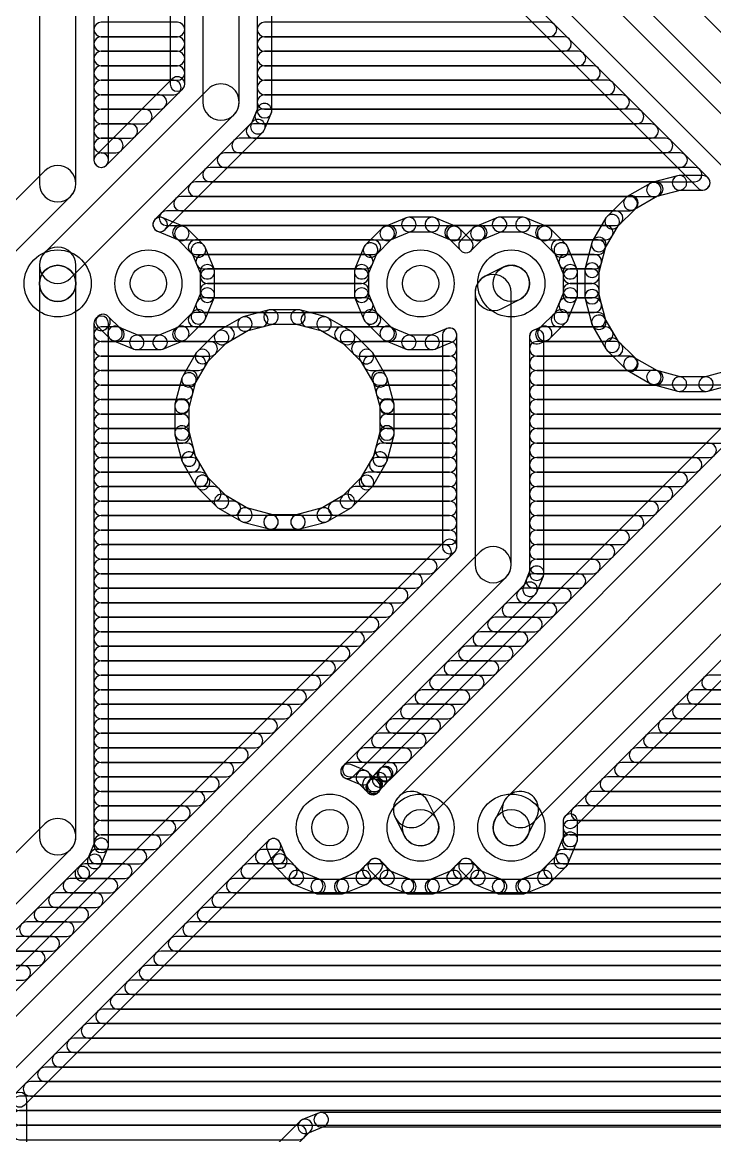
# Model space of a CAD drawing. Extents: x 1 to 104, y 1 to 79.
# Drawn here: x 48.54 to 67.93, y 32.01 to 63.19 of the extents above; entities that cross this region are included whole.
import ezdxf

# ---------------------------------------------------------------- set-up
doc = ezdxf.new("R2010")
doc.units = 0
for name, color, linetype in [('16', 174, 'CONTINUOUS'), ('17', 94, 'CONTINUOUS'), ('44', 250, 'CONTINUOUS')]:
    doc.layers.add(name, color=color, linetype=linetype)

# ---------------------------------------------------------------- blocks, each defined once
blk = doc.blocks.new('ROUNDP')
blk.add_circle((0, 0), 0.5)

msp = doc.modelspace()

# ---------------------------------------------------------------- linework, layer by layer
at = {"layer": '16'}
for points in [[(54.61, 60.96), (54.61, 70.866, 1), (53.594, 70.866), (53.594, 60.96, 1)], [(71.2252, 57.5092), (57.5092, 71.2252, 1), (56.7908, 70.5068), (70.5068, 56.7908, 1)], [(72.7492, 58.2712), (60.5572, 70.4632, 1), (59.8388, 69.7448), (72.0308, 57.5528, 1)], [(52.6796, 69.6696), (52.6796, 61.465, 1), (53.086, 61.465), (53.086, 69.6696, 1)], [(55.5244, 60.7175), (55.5244, 69.6276, 1), (55.118, 69.6276), (55.118, 60.7175, 1)], [(56.6791, 69.3253), (67.4489, 58.5555, 1), (67.7363, 58.8429), (56.9665, 69.6127, 1)], [(50.038, 58.674), (50.038, 67.818, 1), (49.022, 67.818), (49.022, 58.674, 1)], [(50.9524, 59.3314), (50.9524, 68.0605, 1), (50.546, 68.0605), (50.546, 59.3314, 1)], [(50.7492, 62.7888), (52.8828, 62.7888, 1), (52.8828, 63.1952), (50.7492, 63.1952, 1)], [(55.3212, 62.7888), (63.2998, 62.7888, 1), (63.2998, 63.1952), (55.3212, 63.1952, 1)], [(50.7492, 62.3824), (52.8828, 62.3824, 1), (52.8828, 62.7888), (50.7492, 62.7888, 1)], [(55.3212, 62.3824), (63.7062, 62.3824, 1), (63.7062, 62.7888), (55.3212, 62.7888, 1)], [(50.7492, 61.976), (52.8828, 61.976, 1), (52.8828, 62.3824), (50.7492, 62.3824, 1)], [(55.3212, 61.976), (64.1126, 61.976, 1), (64.1126, 62.3824), (55.3212, 62.3824, 1)], [(50.7492, 61.5696), (52.8828, 61.5696, 1), (52.8828, 61.976), (50.7492, 61.976, 1)], [(55.3212, 61.5696), (64.519, 61.5696, 1), (64.519, 61.976), (55.3212, 61.976, 1)], [(49.8892, 56.0288), (54.4612, 60.6008, 1), (53.7428, 61.3192), (49.1708, 56.7472, 1)], [(52.7391, 61.6087), (50.6055, 59.4751, 1), (50.8929, 59.1877), (53.0265, 61.3213, 1)], [(50.7492, 61.1632), (52.7842, 61.1632, 1), (52.7842, 61.5696), (50.7492, 61.5696, 1)], [(55.3212, 61.1632), (64.9254, 61.1632, 1), (64.9254, 61.5696), (55.3212, 61.5696, 1)], [(50.7492, 60.7568), (52.3778, 60.7568, 1), (52.3778, 61.1632), (50.7492, 61.1632, 1)], [(55.3212, 60.7568), (65.3318, 60.7568, 1), (65.3318, 61.1632), (55.3212, 61.1632, 1)], [(55.3233, 60.1916), (55.5089, 60.6397, 1), (55.1335, 60.7952), (54.9479, 60.3471, 1)], [(50.7492, 60.3504), (51.9714, 60.3504, 1), (51.9714, 60.7568), (50.7492, 60.7568, 1)], [(55.2533, 60.3504), (65.7382, 60.3504, 1), (65.7382, 60.7568), (55.2533, 60.7568, 1)], [(50.7492, 59.944), (51.565, 59.944, 1), (51.565, 60.3504), (50.7492, 60.3504, 1)], [(52.5409, 57.3873), (55.2793, 60.1257, 1), (54.9919, 60.4131), (52.2535, 57.6747, 1)], [(55.0134, 59.944), (66.1446, 59.944, 1), (66.1446, 60.3504), (55.0134, 60.3504, 1)], [(50.7492, 59.5376), (51.1586, 59.5376, 1), (51.1586, 59.944), (50.7492, 59.944, 1)], [(54.607, 59.5376), (66.551, 59.5376, 1), (66.551, 59.944), (54.607, 59.944, 1)], [(50.7492, 59.1312), (50.7522, 59.1312, 1), (50.7522, 59.5376), (50.7492, 59.5376, 1)], [(54.2006, 59.1312), (66.9574, 59.1312, 1), (66.9574, 59.5376), (54.2006, 59.5376, 1)], [(43.7932, 52.2188), (49.8892, 58.3148, 1), (49.1708, 59.0332), (43.0748, 52.9372, 1)], [(53.7942, 58.7248), (67.3638, 58.7248, 1), (67.3638, 59.1312), (53.7942, 59.1312, 1)], [(53.3878, 58.3184), (66.276, 58.3184, 1), (66.276, 58.7248), (53.3878, 58.7248, 1)], [(66.1202, 58.683), (65.4774, 58.3119, 1), (65.6806, 57.9599), (66.3234, 58.3311, 1)], [(66.8863, 58.8955), (66.1692, 58.7033, 1), (66.2744, 58.3108), (66.9914, 58.5029, 1)], [(67.5926, 58.9024), (66.9388, 58.9024, 1), (66.9388, 58.496), (67.5926, 58.496, 1)], [(52.9814, 57.912), (65.5583, 57.912, 1), (65.5583, 58.3184), (52.9814, 58.3184, 1)], [(65.4353, 58.2796), (64.9104, 57.7547, 1), (65.1978, 57.4673), (65.7227, 57.9922, 1)], [(52.3984, 57.7342), (52.3972, 57.7342, 1), (52.3972, 57.3278), (52.3984, 57.3278, 1)], [(53.083, 57.4674), (52.4762, 57.7187, 1), (52.3206, 57.3433), (52.9275, 57.0919, 1)], [(52.575, 57.5056), (65.1518, 57.5056, 1), (65.1518, 57.912), (52.575, 57.912, 1)], [(59.2838, 57.7187), (58.677, 57.4674, 1), (58.8325, 57.0919), (59.4394, 57.3433, 1)], [(60.0184, 57.7342), (59.3616, 57.7342, 1), (59.3616, 57.3278), (60.0184, 57.3278, 1)], [(60.703, 57.4674), (60.0962, 57.7187, 1), (59.9406, 57.3433), (60.5475, 57.0919, 1)], [(61.8238, 57.7187), (61.217, 57.4674, 1), (61.3725, 57.0919), (61.9794, 57.3433, 1)], [(62.5584, 57.7342), (61.9016, 57.7342, 1), (61.9016, 57.3278), (62.5584, 57.3278, 1)], [(63.243, 57.4674), (62.6362, 57.7187, 1), (62.4806, 57.3433), (63.0875, 57.0919, 1)], [(64.8781, 57.7126), (64.5069, 57.0698, 1), (64.8589, 56.8666), (65.2301, 57.5094, 1)], [(52.9503, 57.0992), (58.8097, 57.0992, 1), (58.8097, 57.5056), (52.9503, 57.5056, 1)], [(53.6133, 56.9589), (53.1489, 57.4233, 1), (52.8615, 57.136), (53.326, 56.6715, 1)], [(58.6111, 57.4233), (58.1467, 56.9589, 1), (58.434, 56.6715), (58.8985, 57.136, 1)], [(60.5703, 57.0992), (61.3497, 57.0992, 1), (61.3497, 57.5056), (60.5703, 57.5056, 1)], [(61.1037, 57.0885), (60.7689, 57.4233, 1), (60.4815, 57.136), (60.8163, 56.8012, 1)], [(61.1511, 57.4233), (60.8163, 57.0885, 1), (61.1037, 56.8012), (61.4385, 57.136, 1)], [(63.1103, 57.0992), (64.8759, 57.0992, 1), (64.8759, 57.5056), (63.1103, 57.5056, 1)], [(63.7733, 56.9589), (63.3089, 57.4233, 1), (63.0215, 57.136), (63.486, 56.6715, 1)], [(53.3889, 56.6928), (58.3711, 56.6928, 1), (58.3711, 57.0992), (53.3889, 57.0992, 1)], [(63.5489, 56.6928), (64.6636, 56.6928, 1), (64.6636, 57.0992), (63.5489, 57.0992, 1)], [(64.4866, 57.0208), (64.2945, 56.3037, 1), (64.6871, 56.1986), (64.8792, 56.9156, 1)], [(49.022, 56.388), (49.022, 55.88, 1), (50.038, 55.88), (50.038, 56.388, 1)], [(53.9087, 56.2862), (53.6574, 56.893, 1), (53.2819, 56.7375), (53.5333, 56.1306, 1)], [(58.1026, 56.893), (57.8513, 56.2862, 1), (58.2267, 56.1306), (58.4781, 56.7375, 1)], [(64.0687, 56.2862), (63.8174, 56.893, 1), (63.4419, 56.7375), (63.6933, 56.1306, 1)], [(53.6045, 56.2864), (58.1555, 56.2864, 1), (58.1555, 56.6928), (53.6045, 56.6928, 1)], [(63.7645, 56.2864), (64.5547, 56.2864, 1), (64.5547, 56.6928), (63.7645, 56.6928, 1)], [(64.2876, 56.2512), (64.2876, 55.5088, 1), (64.694, 55.5088), (64.694, 56.2512, 1)], [(49.022, 55.88), (49.022, 40.386, 1), (50.038, 40.386), (50.038, 55.88, 1)], [(53.9242, 55.5516), (53.9242, 56.2084, 1), (53.5178, 56.2084), (53.5178, 55.5516, 1)], [(53.721, 55.88), (58.039, 55.88, 1), (58.039, 56.2864), (53.721, 56.2864, 1)], [(57.8358, 56.2084), (57.8358, 55.5516, 1), (58.2422, 55.5516), (58.2422, 56.2084, 1)], [(61.9492, 55.1716), (62.4572, 55.4256, 1), (62.0028, 56.3344), (61.4948, 56.0804, 1)], [(62.23, 48.006), (62.23, 55.626, 1), (61.214, 55.626), (61.214, 48.006, 1)], [(64.0842, 55.5516), (64.0842, 56.2084, 1), (63.6778, 56.2084), (63.6778, 55.5516, 1)], [(63.881, 55.88), (64.4908, 55.88, 1), (64.4908, 56.2864), (63.881, 56.2864, 1)], [(53.721, 55.4736), (58.039, 55.4736, 1), (58.039, 55.88), (53.721, 55.88, 1)], [(63.881, 55.4736), (64.4908, 55.4736, 1), (64.4908, 55.88), (63.881, 55.88, 1)], [(53.6574, 54.867), (53.9087, 55.4738, 1), (53.5333, 55.6294), (53.2819, 55.0225, 1)], [(57.8513, 55.4738), (58.1026, 54.867, 1), (58.4781, 55.0225), (58.2267, 55.6294, 1)], [(63.8174, 54.867), (64.0687, 55.4738, 1), (63.6933, 55.6294), (63.4419, 55.0225, 1)], [(64.2945, 55.4563), (64.4866, 54.7392, 1), (64.8792, 54.8444), (64.6871, 55.5614, 1)], [(53.6045, 55.0672), (58.1555, 55.0672, 1), (58.1555, 55.4736), (53.6045, 55.4736, 1)], [(63.7645, 55.0672), (64.5547, 55.0672, 1), (64.5547, 55.4736), (63.7645, 55.4736, 1)], [(50.8929, 54.6206), (50.9437, 54.6715, 1), (50.6563, 54.9588), (50.6055, 54.908, 1)], [(50.9524, 40.1435), (50.9524, 54.7643, 1), (50.546, 54.7643), (50.546, 40.1435, 1)], [(50.6563, 54.6715), (50.9911, 54.3367, 1), (51.2785, 54.624), (50.9437, 54.9588, 1)], [(53.1489, 54.3367), (53.6133, 54.8011, 1), (53.326, 55.0885), (52.8615, 54.624, 1)], [(53.3889, 54.6608), (55.2178, 54.6608, 1), (55.2178, 55.0672), (53.3889, 55.0672, 1)], [(54.6705, 54.9206), (54.0161, 54.5427, 1), (54.2193, 54.1908), (54.8737, 54.5686, 1)], [(55.4495, 55.1365), (54.7196, 54.9409, 1), (54.8247, 54.5483), (55.5547, 54.7439, 1)], [(56.2579, 55.1434), (55.5021, 55.1434, 1), (55.5021, 54.737), (56.2579, 54.737, 1)], [(57.0404, 54.9409), (56.3105, 55.1365, 1), (56.2053, 54.7439), (56.9353, 54.5483, 1)], [(56.5422, 54.6608), (58.3711, 54.6608, 1), (58.3711, 55.0672), (56.5422, 55.0672, 1)], [(57.7439, 54.5427), (57.0895, 54.9206, 1), (56.8863, 54.5686), (57.5407, 54.1908, 1)], [(58.1467, 54.8011), (58.6111, 54.3367, 1), (58.8985, 54.624), (58.434, 55.0885, 1)], [(63.3089, 54.3367), (63.7733, 54.8011, 1), (63.486, 55.0885), (63.0215, 54.624, 1)], [(63.5489, 54.6608), (64.6636, 54.6608, 1), (64.6636, 55.0672), (63.5489, 55.0672, 1)], [(64.5069, 54.6902), (64.8781, 54.0474, 1), (65.2301, 54.2506), (64.8589, 54.8934, 1)], [(50.7492, 54.2544), (51.1897, 54.2544, 1), (51.1897, 54.6608), (50.7492, 54.6608, 1)], [(51.057, 54.2926), (51.6638, 54.0413, 1), (51.8194, 54.4167), (51.2125, 54.6681, 1)], [(52.4762, 54.0413), (53.083, 54.2926, 1), (52.9275, 54.6681), (52.3206, 54.4167, 1)], [(52.9503, 54.2544), (54.2751, 54.2544, 1), (54.2751, 54.6608), (52.9503, 54.6608, 1)], [(53.974, 54.5104), (53.4396, 53.976, 1), (53.727, 53.6887), (54.2613, 54.223, 1)], [(57.485, 54.2544), (58.8097, 54.2544, 1), (58.8097, 54.6608), (57.485, 54.6608, 1)], [(58.3204, 53.976), (57.786, 54.5104, 1), (57.4987, 54.223), (58.033, 53.6887, 1)], [(58.677, 54.2926), (59.2838, 54.0413, 1), (59.4394, 54.4167), (58.8325, 54.6681, 1)], [(60.0962, 54.0413), (60.5806, 54.2419, 1), (60.425, 54.6174), (59.9406, 54.4167, 1)], [(60.2996, 54.4296), (60.2996, 48.511, 1), (60.706, 48.511), (60.706, 54.4296, 1)], [(63.019, 54.1998), (63.243, 54.2926, 1), (63.0875, 54.6681), (62.8634, 54.5753, 1)], [(63.1444, 47.7635), (63.1444, 54.3876, 1), (62.738, 54.3876), (62.738, 47.7635, 1)], [(63.1103, 54.2544), (64.8759, 54.2544, 1), (64.8759, 54.6608), (63.1103, 54.6608, 1)], [(51.7416, 54.0258), (52.3984, 54.0258, 1), (52.3984, 54.4322), (51.7416, 54.4322, 1)], [(59.3616, 54.0258), (60.0184, 54.0258, 1), (60.0184, 54.4322), (59.3616, 54.4322, 1)], [(64.9104, 54.0053), (65.4353, 53.4804, 1), (65.7227, 53.7678), (65.1978, 54.2927, 1)], [(50.7492, 53.848), (53.8021, 53.848, 1), (53.8021, 54.2544), (50.7492, 54.2544, 1)], [(53.4073, 53.9339), (53.0294, 53.2795, 1), (53.3814, 53.0763), (53.7592, 53.7307, 1)], [(57.9579, 53.848), (60.5028, 53.848, 1), (60.5028, 54.2544), (57.9579, 54.2544, 1)], [(58.7306, 53.2795), (58.3527, 53.9339, 1), (58.0008, 53.7307), (58.3786, 53.0763, 1)], [(62.9412, 53.848), (65.1518, 53.848, 1), (65.1518, 54.2544), (62.9412, 54.2544, 1)], [(50.7492, 53.4416), (53.475, 53.4416, 1), (53.475, 53.848), (50.7492, 53.848, 1)], [(58.285, 53.4416), (60.5028, 53.4416, 1), (60.5028, 53.848), (58.285, 53.848, 1)], [(62.9412, 53.4416), (65.5582, 53.4416, 1), (65.5582, 53.848), (62.9412, 53.848, 1)], [(65.4774, 53.4481), (66.1202, 53.0769, 1), (66.3234, 53.4289), (65.6806, 53.8001, 1)], [(50.7492, 53.0352), (53.2404, 53.0352, 1), (53.2404, 53.4416), (50.7492, 53.4416, 1)], [(53.0091, 53.2304), (52.8135, 52.5005, 1), (53.2061, 52.3953), (53.4017, 53.1253, 1)], [(58.5196, 53.0352), (60.5028, 53.0352, 1), (60.5028, 53.4416), (58.5196, 53.4416, 1)], [(58.9465, 52.5005), (58.7509, 53.2304, 1), (58.3583, 53.1253), (58.5539, 52.3953, 1)], [(62.9412, 53.0352), (66.276, 53.0352, 1), (66.276, 53.4416), (62.9412, 53.4416, 1)], [(66.1692, 53.0566), (66.8863, 52.8645, 1), (66.9914, 53.2571), (66.2744, 53.4492, 1)], [(67.7337, 52.8645), (68.4508, 53.0566, 1), (68.3456, 53.4492), (67.6286, 53.2571, 1)], [(50.7492, 52.6288), (53.1127, 52.6288, 1), (53.1127, 53.0352), (50.7492, 53.0352, 1)], [(58.6473, 52.6288), (60.5028, 52.6288, 1), (60.5028, 53.0352), (58.6473, 53.0352, 1)], [(69.5031, 53.2267), (58.5701, 42.2937, 1), (58.8575, 42.0063), (69.7905, 52.9393, 1)], [(59.7952, 40.7888), (71.2252, 52.2188, 1), (70.5068, 52.9372), (59.0768, 41.5072, 1)], [(62.9412, 52.6288), (69.3958, 52.6288, 1), (69.3958, 53.0352), (62.9412, 53.0352, 1)], [(66.9388, 52.8576), (67.6812, 52.8576, 1), (67.6812, 53.264), (66.9388, 53.264, 1)], [(50.7492, 52.2224), (53.0098, 52.2224, 1), (53.0098, 52.6288), (50.7492, 52.6288, 1)], [(52.8066, 52.4479), (52.8066, 51.6921, 1), (53.213, 51.6921), (53.213, 52.4479, 1)], [(58.9534, 51.6921), (58.9534, 52.4479, 1), (58.547, 52.4479), (58.547, 51.6921, 1)], [(58.7502, 52.2224), (60.5028, 52.2224, 1), (60.5028, 52.6288), (58.7502, 52.6288, 1)], [(62.9412, 52.2224), (68.9894, 52.2224, 1), (68.9894, 52.6288), (62.9412, 52.6288, 1)], [(50.7492, 51.816), (53.0098, 51.816, 1), (53.0098, 52.2224), (50.7492, 52.2224, 1)], [(58.7502, 51.816), (60.5028, 51.816, 1), (60.5028, 52.2224), (58.7502, 52.2224, 1)], [(62.9412, 51.816), (68.583, 51.816, 1), (68.583, 52.2224), (62.9412, 52.2224, 1)], [(50.7492, 51.4096), (53.0311, 51.4096, 1), (53.0311, 51.816), (50.7492, 51.816, 1)], [(52.8135, 51.6395), (53.0091, 50.9096, 1), (53.4017, 51.0147), (53.2061, 51.7447, 1)], [(58.7509, 50.9096), (58.9465, 51.6395, 1), (58.5539, 51.7447), (58.3583, 51.0147, 1)], [(58.7289, 51.4096), (60.5028, 51.4096, 1), (60.5028, 51.816), (58.7289, 51.816, 1)], [(62.9412, 51.4096), (68.1766, 51.4096, 1), (68.1766, 51.816), (62.9412, 51.816, 1)], [(62.8432, 40.7888), (72.7492, 50.6948, 1), (72.0308, 51.4132), (62.1248, 41.5072, 1)], [(50.7492, 51.0032), (53.14, 51.0032, 1), (53.14, 51.4096), (50.7492, 51.4096, 1)], [(53.0294, 50.8605), (53.4073, 50.2061, 1), (53.7592, 50.4093), (53.3814, 51.0637, 1)], [(58.3527, 50.2061), (58.7306, 50.8605, 1), (58.3786, 51.0637), (58.0008, 50.4093, 1)], [(58.62, 51.0032), (60.5028, 51.0032, 1), (60.5028, 51.4096), (58.62, 51.4096, 1)], [(62.9412, 51.0032), (67.7702, 51.0032, 1), (67.7702, 51.4096), (62.9412, 51.4096, 1)], [(50.7492, 50.5968), (53.299, 50.5968, 1), (53.299, 51.0032), (50.7492, 51.0032, 1)], [(58.461, 50.5968), (60.5028, 50.5968, 1), (60.5028, 51.0032), (58.461, 51.0032, 1)], [(62.9412, 50.5968), (67.3638, 50.5968, 1), (67.3638, 51.0032), (62.9412, 51.0032, 1)], [(50.7492, 50.1904), (53.5336, 50.1904, 1), (53.5336, 50.5968), (50.7492, 50.5968, 1)], [(58.2263, 50.1904), (60.5028, 50.1904, 1), (60.5028, 50.5968), (58.2263, 50.5968, 1)], [(62.9412, 50.1904), (66.9574, 50.1904, 1), (66.9574, 50.5968), (62.9412, 50.5968, 1)], [(64.0247, 40.6771), (73.5673, 50.2197, 1), (73.2799, 50.5071), (63.7373, 40.9645, 1)], [(53.4396, 50.164), (53.974, 49.6296, 1), (54.2613, 49.917), (53.727, 50.4513, 1)], [(57.786, 49.6296), (58.3204, 50.164, 1), (58.033, 50.4513), (57.4987, 49.917, 1)], [(50.7492, 49.784), (53.9037, 49.784, 1), (53.9037, 50.1904), (50.7492, 50.1904, 1)], [(54.0161, 49.5973), (54.6705, 49.2194, 1), (54.8737, 49.5714), (54.2193, 49.9492, 1)], [(57.0895, 49.2194), (57.7439, 49.5973, 1), (57.5407, 49.9492), (56.8863, 49.5714, 1)], [(57.8563, 49.784), (60.5028, 49.784, 1), (60.5028, 50.1904), (57.8563, 50.1904, 1)], [(62.9412, 49.784), (66.551, 49.784, 1), (66.551, 50.1904), (62.9412, 50.1904, 1)], [(50.7492, 49.3776), (54.451, 49.3776, 1), (54.451, 49.784), (50.7492, 49.784, 1)], [(54.7196, 49.1991), (55.4495, 49.0035, 1), (55.5547, 49.3961), (54.8247, 49.5917, 1)], [(56.3105, 49.0035), (57.0404, 49.1991, 1), (56.9353, 49.5917), (56.2053, 49.3961, 1)], [(57.309, 49.3776), (60.5028, 49.3776, 1), (60.5028, 49.784), (57.309, 49.784, 1)], [(62.9412, 49.3776), (66.1446, 49.3776, 1), (66.1446, 49.784), (62.9412, 49.784, 1)], [(50.7492, 48.9712), (60.5028, 48.9712, 1), (60.5028, 49.3776), (50.7492, 49.3776, 1)], [(55.5021, 48.9966), (56.2579, 48.9966, 1), (56.2579, 49.403), (55.5021, 49.403, 1)], [(62.9412, 48.9712), (65.7382, 48.9712, 1), (65.7382, 49.3776), (62.9412, 49.3776, 1)], [(50.7492, 48.5648), (60.5028, 48.5648, 1), (60.5028, 48.9712), (50.7492, 48.9712, 1)], [(62.9412, 48.5648), (65.3318, 48.5648, 1), (65.3318, 48.9712), (62.9412, 48.9712, 1)], [(60.3591, 48.6547), (46.4097, 34.7053, 1), (46.6971, 34.4179), (60.6465, 48.3673, 1)], [(47.6032, 33.1688), (62.0812, 47.6468, 1), (61.3628, 48.3652), (46.8848, 33.8872, 1)], [(50.7492, 48.1584), (60.3534, 48.1584, 1), (60.3534, 48.5648), (50.7492, 48.5648, 1)], [(62.9412, 48.1584), (64.9254, 48.1584, 1), (64.9254, 48.5648), (62.9412, 48.5648, 1)], [(50.7492, 47.752), (59.947, 47.752, 1), (59.947, 48.1584), (50.7492, 48.1584, 1)], [(62.9412, 47.752), (64.519, 47.752, 1), (64.519, 48.1584), (62.9412, 48.1584, 1)], [(50.7492, 47.3456), (59.5406, 47.3456, 1), (59.5406, 47.752), (50.7492, 47.752, 1)], [(62.9433, 47.2376), (63.1289, 47.6857, 1), (62.7535, 47.8412), (62.5679, 47.3931, 1)], [(62.8523, 47.3456), (64.1126, 47.3456, 1), (64.1126, 47.752), (62.8523, 47.752, 1)], [(57.8008, 42.0733), (62.8993, 47.1717, 1), (62.6119, 47.4591), (57.5135, 42.3606, 1)], [(50.7492, 46.9392), (59.1342, 46.9392, 1), (59.1342, 47.3456), (50.7492, 47.3456, 1)], [(62.5826, 46.9392), (63.7062, 46.9392, 1), (63.7062, 47.3456), (62.5826, 47.3456, 1)], [(50.7492, 46.5328), (58.7278, 46.5328, 1), (58.7278, 46.9392), (50.7492, 46.9392, 1)], [(62.1762, 46.5328), (63.2998, 46.5328, 1), (63.2998, 46.9392), (62.1762, 46.9392, 1)], [(50.7492, 46.1264), (58.3214, 46.1264, 1), (58.3214, 46.5328), (50.7492, 46.5328, 1)], [(61.7698, 46.1264), (62.8934, 46.1264, 1), (62.8934, 46.5328), (61.7698, 46.5328, 1)], [(50.7492, 45.72), (57.915, 45.72, 1), (57.915, 46.1264), (50.7492, 46.1264, 1)], [(61.3634, 45.72), (62.487, 45.72, 1), (62.487, 46.1264), (61.3634, 46.1264, 1)], [(50.7492, 45.3136), (57.5086, 45.3136, 1), (57.5086, 45.72), (50.7492, 45.72, 1)], [(60.957, 45.3136), (62.0806, 45.3136, 1), (62.0806, 45.72), (60.957, 45.72, 1)], [(50.7492, 44.9072), (57.1022, 44.9072, 1), (57.1022, 45.3136), (50.7492, 45.3136, 1)], [(60.5506, 44.9072), (61.6742, 44.9072, 1), (61.6742, 45.3136), (60.5506, 45.3136, 1)], [(50.7492, 44.5008), (56.6958, 44.5008, 1), (56.6958, 44.9072), (50.7492, 44.9072, 1)], [(60.1442, 44.5008), (61.2678, 44.5008, 1), (61.2678, 44.9072), (60.1442, 44.9072, 1)], [(67.7642, 44.5008), (71.9328, 44.5008, 1), (71.9328, 44.9072), (67.7642, 44.9072, 1)], [(50.7492, 44.0944), (56.2894, 44.0944, 1), (56.2894, 44.5008), (50.7492, 44.5008, 1)], [(59.7378, 44.0944), (60.8614, 44.0944, 1), (60.8614, 44.5008), (59.7378, 44.5008, 1)], [(67.3578, 44.0944), (71.9328, 44.0944, 1), (71.9328, 44.5008), (67.3578, 44.5008, 1)], [(50.7492, 43.688), (55.883, 43.688, 1), (55.883, 44.0944), (50.7492, 44.0944, 1)], [(59.3314, 43.688), (60.455, 43.688, 1), (60.455, 44.0944), (59.3314, 44.0944, 1)], [(66.9514, 43.688), (71.9328, 43.688, 1), (71.9328, 44.0944), (66.9514, 44.0944, 1)], [(50.7492, 43.2816), (55.4766, 43.2816, 1), (55.4766, 43.688), (50.7492, 43.688, 1)], [(58.925, 43.2816), (60.0486, 43.2816, 1), (60.0486, 43.688), (58.925, 43.688, 1)], [(66.545, 43.2816), (71.9328, 43.2816, 1), (71.9328, 43.688), (66.545, 43.688, 1)], [(50.7492, 42.8752), (55.0702, 42.8752, 1), (55.0702, 43.2816), (50.7492, 43.2816, 1)], [(58.5186, 42.8752), (59.6422, 42.8752, 1), (59.6422, 43.2816), (58.5186, 43.2816, 1)], [(66.1386, 42.8752), (71.9328, 42.8752, 1), (71.9328, 43.2816), (66.1386, 43.2816, 1)], [(50.7492, 42.4688), (54.6638, 42.4688, 1), (54.6638, 42.8752), (50.7492, 42.8752, 1)], [(58.1122, 42.4688), (59.2358, 42.4688, 1), (59.2358, 42.8752), (58.1122, 42.8752, 1)], [(65.7322, 42.4688), (71.9328, 42.4688, 1), (71.9328, 42.8752), (65.7322, 42.8752, 1)], [(50.7492, 42.0624), (54.2574, 42.0624, 1), (54.2574, 42.4688), (50.7492, 42.4688, 1)], [(58.163, 42.2274), (57.7349, 42.4047, 1), (57.5794, 42.0292), (58.0075, 41.8519, 1)], [(57.7058, 42.0624), (58.8294, 42.0624, 1), (58.8294, 42.4688), (57.7058, 42.4688, 1)], [(65.3258, 42.0624), (71.9328, 42.0624, 1), (71.9328, 42.4688), (65.3258, 42.4688, 1)], [(58.5022, 41.9101), (58.2289, 42.1833, 1), (57.9415, 41.896), (58.2148, 41.6227, 1)], [(58.3996, 42.1232), (58.2587, 41.9823, 1), (58.5461, 41.6949), (58.687, 41.8358, 1)], [(58.5203, 42.2632), (58.3898, 42.1126, 1), (58.6968, 41.8463), (58.8274, 41.9969, 1)], [(58.6229, 42.3318), (58.583, 42.3118, 1), (58.7647, 41.9483), (58.8047, 41.9683, 1)], [(50.7492, 41.656), (53.851, 41.656, 1), (53.851, 42.0624), (50.7492, 42.0624, 1)], [(58.2657, 41.656), (58.423, 41.656, 1), (58.423, 42.0624), (58.2657, 42.0624, 1)], [(58.2318, 41.9305), (58.205, 41.8995, 1), (58.512, 41.6332), (58.5388, 41.6642, 1)], [(58.2147, 41.9164), (58.1976, 41.8751, 1), (58.5731, 41.7196), (58.5901, 41.7609, 1)], [(64.9194, 41.656), (71.9328, 41.656, 1), (71.9328, 42.0624), (64.9194, 42.0624, 1)], [(50.7492, 41.2496), (53.4446, 41.2496, 1), (53.4446, 41.656), (50.7492, 41.656, 1)], [(58.9816, 40.9208), (59.2356, 40.4128, 1), (60.1444, 40.8672), (59.8904, 41.3752, 1)], [(62.0296, 41.3752), (61.7756, 40.8672, 1), (62.6844, 40.4128), (62.9384, 40.9208, 1)], [(64.513, 41.2496), (71.9328, 41.2496, 1), (71.9328, 41.656), (64.513, 41.656, 1)], [(50.7492, 40.8432), (53.0382, 40.8432, 1), (53.0382, 41.2496), (50.7492, 41.2496, 1)], [(64.1066, 40.8432), (71.9328, 40.8432, 1), (71.9328, 41.2496), (64.1066, 41.2496, 1)], [(49.1708, 40.7452), (43.0748, 34.6492, 1), (43.7932, 33.9308), (49.8892, 40.0268, 1)], [(64.0842, 40.3116), (64.0842, 40.8208, 1), (63.6778, 40.8208), (63.6778, 40.3116, 1)], [(50.7492, 40.4368), (52.6318, 40.4368, 1), (52.6318, 40.8432), (50.7492, 40.8432, 1)], [(63.881, 40.4368), (71.9328, 40.4368, 1), (71.9328, 40.8432), (63.881, 40.8432, 1)], [(48.6069, 32.8793), (55.7167, 39.9892, 1), (55.4294, 40.2765), (48.3195, 33.1667, 1)], [(50.7513, 39.6176), (50.9369, 40.0657, 1), (50.5615, 40.2212), (50.3759, 39.7731, 1)], [(50.7492, 40.0304), (52.2254, 40.0304, 1), (52.2254, 40.4368), (50.7492, 40.4368, 1)], [(55.3853, 40.0551), (55.5626, 39.627, 1), (55.9381, 39.7825), (55.7608, 40.2106, 1)], [(63.8174, 39.627), (64.0687, 40.2338, 1), (63.6933, 40.3894), (63.4419, 39.7825, 1)], [(63.8487, 40.0304), (71.9328, 40.0304, 1), (71.9328, 40.4368), (63.8487, 40.4368, 1)], [(50.6182, 39.624), (51.819, 39.624, 1), (51.819, 40.0304), (50.6182, 40.0304, 1)], [(55.2674, 39.624), (55.6996, 39.624, 1), (55.6996, 40.0304), (55.2674, 40.0304, 1)], [(63.6804, 39.624), (72.0638, 39.624, 1), (72.0638, 40.0304), (63.6804, 40.0304, 1)], [(50.3643, 39.2087), (50.7073, 39.5517, 1), (50.4199, 39.8391), (50.0769, 39.4961, 1)], [(50.289, 39.2176), (51.4126, 39.2176, 1), (51.4126, 39.624), (50.289, 39.624, 1)], [(54.861, 39.2176), (56.0343, 39.2176, 1), (56.0343, 39.624), (54.861, 39.624, 1)], [(55.6067, 39.5611), (56.0711, 39.0967, 1), (56.3585, 39.384), (55.894, 39.8485, 1)], [(58.2289, 39.0967), (58.5637, 39.4315, 1), (58.2763, 39.7188), (57.9415, 39.384, 1)], [(58.2657, 39.2176), (58.5743, 39.2176, 1), (58.5743, 39.624), (58.2657, 39.624, 1)], [(58.2763, 39.4315), (58.6111, 39.0967, 1), (58.8985, 39.384), (58.5637, 39.7188, 1)], [(60.7689, 39.0967), (61.1037, 39.4315, 1), (60.8163, 39.7188), (60.4815, 39.384, 1)], [(60.8057, 39.2176), (61.1143, 39.2176, 1), (61.1143, 39.624), (60.8057, 39.624, 1)], [(60.8163, 39.4315), (61.1511, 39.0967, 1), (61.4385, 39.384), (61.1037, 39.7188, 1)], [(63.3089, 39.0967), (63.7733, 39.5611, 1), (63.486, 39.8485), (63.0215, 39.384, 1)], [(63.3457, 39.2176), (72.393, 39.2176, 1), (72.393, 39.624), (63.3457, 39.624, 1)], [(44.6113, 33.4557), (50.3643, 39.2087, 1), (50.0769, 39.4961), (44.3239, 33.7431, 1)], [(56.137, 39.0526), (56.7438, 38.8013, 1), (56.8994, 39.1767), (56.2925, 39.4281, 1)], [(57.5562, 38.8013), (58.163, 39.0526, 1), (58.0075, 39.4281), (57.4006, 39.1767, 1)], [(58.677, 39.0526), (59.2838, 38.8013, 1), (59.4394, 39.1767), (58.8325, 39.4281, 1)], [(60.0962, 38.8013), (60.703, 39.0526, 1), (60.5475, 39.4281), (59.9406, 39.1767, 1)], [(61.217, 39.0526), (61.8238, 38.8013, 1), (61.9794, 39.1767), (61.3725, 39.4281, 1)], [(62.6362, 38.8013), (63.243, 39.0526, 1), (63.0875, 39.4281), (62.4806, 39.1767, 1)], [(49.8826, 38.8112), (51.0062, 38.8112, 1), (51.0062, 39.2176), (49.8826, 39.2176, 1)], [(54.4546, 38.8112), (56.7603, 38.8112, 1), (56.7603, 39.2176), (54.4546, 39.2176, 1)], [(56.8216, 38.7858), (57.4784, 38.7858, 1), (57.4784, 39.1922), (56.8216, 39.1922, 1)], [(57.5397, 38.8112), (59.3003, 38.8112, 1), (59.3003, 39.2176), (57.5397, 39.2176, 1)], [(59.3616, 38.7858), (60.0184, 38.7858, 1), (60.0184, 39.1922), (59.3616, 39.1922, 1)], [(60.0797, 38.8112), (61.8403, 38.8112, 1), (61.8403, 39.2176), (60.0797, 39.2176, 1)], [(61.9016, 38.7858), (62.5584, 38.7858, 1), (62.5584, 39.1922), (61.9016, 39.1922, 1)], [(62.6197, 38.8112), (72.7994, 38.8112, 1), (72.7994, 39.2176), (62.6197, 39.2176, 1)], [(49.4762, 38.4048), (50.5998, 38.4048, 1), (50.5998, 38.8112), (49.4762, 38.8112, 1)], [(54.0482, 38.4048), (73.2058, 38.4048, 1), (73.2058, 38.8112), (54.0482, 38.8112, 1)], [(49.0698, 37.9984), (50.1934, 37.9984, 1), (50.1934, 38.4048), (49.0698, 38.4048, 1)], [(53.6418, 37.9984), (73.6122, 37.9984, 1), (73.6122, 38.4048), (53.6418, 38.4048, 1)], [(48.6634, 37.592), (49.787, 37.592, 1), (49.787, 37.9984), (48.6634, 37.9984, 1)], [(53.2354, 37.592), (74.0656, 37.592, 1), (74.0656, 37.9984), (53.2354, 37.9984, 1)], [(48.257, 37.1856), (49.3806, 37.1856, 1), (49.3806, 37.592), (48.257, 37.592, 1)], [(52.829, 37.1856), (77.5746, 37.1856, 1), (77.5746, 37.592), (52.829, 37.592, 1)], [(47.8506, 36.7792), (48.9742, 36.7792, 1), (48.9742, 37.1856), (47.8506, 37.1856, 1)], [(52.4226, 36.7792), (77.1682, 36.7792, 1), (77.1682, 37.1856), (52.4226, 37.1856, 1)], [(47.4442, 36.3728), (48.5678, 36.3728, 1), (48.5678, 36.7792), (47.4442, 36.7792, 1)], [(52.0162, 36.3728), (76.7618, 36.3728, 1), (76.7618, 36.7792), (52.0162, 36.7792, 1)], [(51.6098, 35.9664), (76.3554, 35.9664, 1), (76.3554, 36.3728), (51.6098, 36.3728, 1)], [(51.2034, 35.56), (75.949, 35.56, 1), (75.949, 35.9664), (51.2034, 35.9664, 1)], [(50.797, 35.1536), (75.5426, 35.1536, 1), (75.5426, 35.56), (50.797, 35.56, 1)], [(50.3906, 34.7472), (75.1362, 34.7472, 1), (75.1362, 35.1536), (50.3906, 35.1536, 1)], [(49.9842, 34.3408), (74.7298, 34.3408, 1), (74.7298, 34.7472), (49.9842, 34.7472, 1)], [(49.5778, 33.9344), (74.3234, 33.9344, 1), (74.3234, 34.3408), (49.5778, 34.3408, 1)], [(49.1714, 33.528), (73.917, 33.528, 1), (73.917, 33.9344), (49.1714, 33.9344, 1)], [(48.765, 33.1216), (73.5106, 33.1216, 1), (73.5106, 33.528), (48.765, 33.528, 1)], [(48.6664, 28.7135), (48.6664, 33.023, 1), (48.26, 33.023), (48.26, 28.7135, 1)], [(48.4632, 32.7152), (73.1042, 32.7152, 1), (73.1042, 33.1216), (48.4632, 33.1216, 1)], [(48.4632, 32.3088), (72.6978, 32.3088, 1), (72.6978, 32.7152), (48.4632, 32.7152, 1)], [(56.3157, 32.4193), (48.6957, 24.7993, 1), (48.9831, 24.5119), (56.6031, 32.1319, 1)], [(56.8297, 32.6489), (56.3816, 32.4633, 1), (56.5371, 32.0879), (56.9852, 32.2735, 1)], [(72.647, 32.6644), (56.9075, 32.6644, 1), (56.9075, 32.258), (72.647, 32.258, 1)], [(48.4632, 31.9024), (56.2894, 31.9024, 1), (56.2894, 32.3088), (48.4632, 32.3088, 1)]]:
    msp.add_lwpolyline(points, format="xyb", close=True, dxfattribs=at)
at = {"layer": '44'}
for centre in [(49.53, 55.88), (52.07, 55.88), (59.69, 55.88), (62.23, 55.88), (57.15, 40.64), (59.69, 40.64), (62.23, 40.64)]:
    msp.add_circle(centre, 0.508, dxfattribs=at)

# ---------------------------------------------------------------- block references
at = {"layer": '17', "xscale": 1.8796, "yscale": 1.8796}
for p in [(49.53, 55.88), (52.07, 55.88), (59.69, 55.88), (62.23, 55.88), (57.15, 40.64), (59.69, 40.64), (62.23, 40.64)]:
    msp.add_blockref('ROUNDP', p, dxfattribs=at)

doc.saveas('drawing.dxf')
